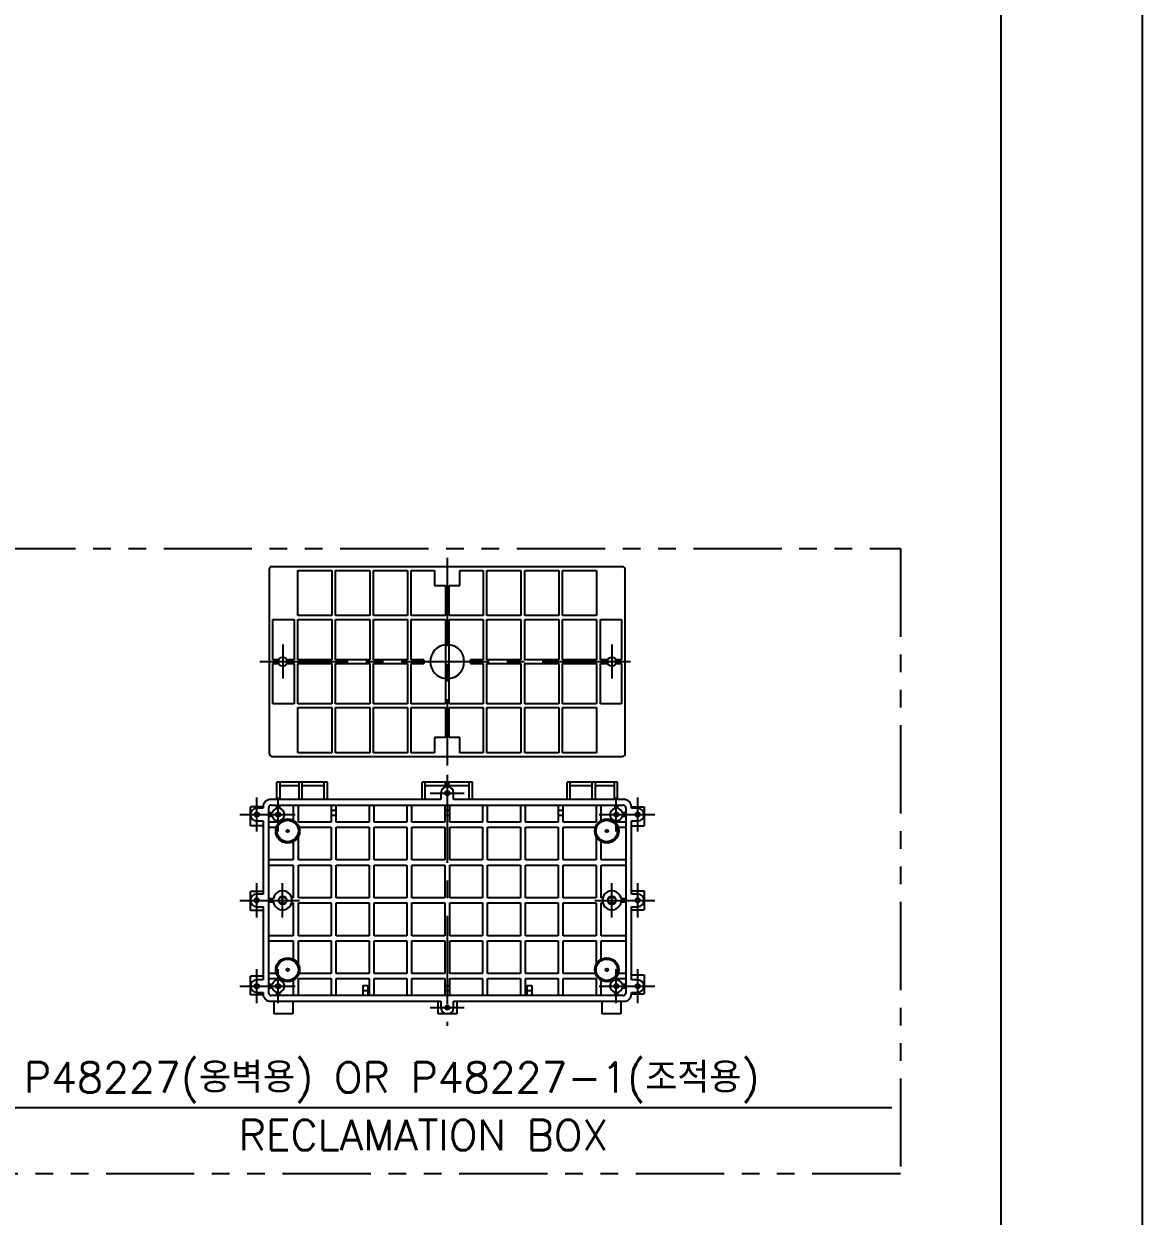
# Model space of a CAD drawing. Extents: x 9929 to 10523, y -4155 to -3735.
# Drawn here: x 10411.7 to 10522.6, y -3971 to -3852.8 of the extents above; entities that cross this region are included whole.
import ezdxf

# ---------------------------------------------------------------- set-up
doc = ezdxf.new("R2010")
doc.units = 0
doc.header["$LTSCALE"] = 7
doc.header["$MEASUREMENT"] = 0
doc.linetypes.add('CENTER', pattern=[2, 1.25, -0.25, 0.25, -0.25])
doc.linetypes.add('PHANTOM', pattern=[2.5, 1.25, -0.25, 0.25, -0.25, 0.25, -0.25])
doc.layers.get('0').update_dxf_attribs({"color": 2, "linetype": 'CONTINUOUS'})
for name, color, linetype in [('02___PRT_ALL_AXES', 7, 'CONTINUOUS'), ('CL', 1, 'CENTER'), ('D', 2, 'CONTINUOUS'), ('DWG', 7, 'CONTINUOUS'), ('PH', 3, 'PHANTOM'), ('PIPBOX', 7, 'CONTINUOUS')]:
    doc.layers.add(name, color=color, linetype=linetype)
doc.styles.add('GHS', font='ROMANS.shx', dxfattribs={"bigfont": 'GHS.shx'})

msp = doc.modelspace()

# ---------------------------------------------------------------- linework, layer by layer
msp.add_line((10522.55336, -3734.6617), (10522.55336, -4154.6617))
msp.add_line((10522.55336, -3734.6617), (10522.55336, -4154.6617))
at = {"color": 4}
msp.add_line((10508.55336, -3768.6617), (10508.55336, -4143.6617), dxfattribs=at)
at = {"layer": '02___PRT_ALL_AXES', "color": 7, "linetype": 'Continuous', "lineweight": 0}
for p, q in [((10453.52476, -3928.45172), (10453.52476, -3927.95687)), ((10453.83727, -3928.45172), (10453.83727, -3927.95687)), ((10453.05601, -3929.68188), (10436.18092, -3929.68188)), ((10453.05601, -3929.05688), (10453.05601, -3929.68188)), ((10453.52476, -3929.203), (10453.52476, -3928.91076)), ((10453.83727, -3929.203), (10453.83727, -3928.91076)), ((10454.30602, -3929.68188), (10454.30602, -3929.05688)), ((10471.18111, -3929.68188), (10454.30602, -3929.68188)), ((10435.43091, -3930.55689), (10434.80591, -3930.55689)), ((10435.43091, -3930.43189), (10435.43091, -3930.55689)), ((10471.93112, -3930.55689), (10471.93112, -3930.43189)), ((10472.55612, -3930.55689), (10471.93112, -3930.55689)), ((10434.80591, -3931.80689), (10435.43091, -3931.80689)), ((10435.43091, -3931.80689), (10435.43091, -3939.05693)), ((10471.93112, -3931.80689), (10472.55612, -3931.80689)), ((10471.93112, -3939.05693), (10471.93112, -3931.80689)), ((10435.43091, -3939.05693), (10434.80591, -3939.05693)), ((10472.55612, -3939.05693), (10471.93112, -3939.05693)), ((10434.80591, -3940.30694), (10435.43091, -3940.30694)), ((10435.43091, -3940.30694), (10435.43091, -3947.55698)), ((10435.43091, -3947.55698), (10435.43091, -3940.30694)), ((10436.44403, -3939.52569), (10435.99342, -3939.52569)), ((10435.99342, -3939.83819), (10436.44403, -3939.83819)), ((10471.36861, -3939.52569), (10470.918, -3939.52569)), ((10470.918, -3939.83819), (10471.36861, -3939.83819)), ((10471.93112, -3940.30694), (10472.55612, -3940.30694)), ((10471.93112, -3947.55698), (10471.93112, -3940.30694)), ((10435.43091, -3947.55698), (10434.80591, -3947.55698)), ((10472.55612, -3947.55698), (10471.93112, -3947.55698)), ((10434.80591, -3948.80699), (10435.43091, -3948.80699)), ((10435.43091, -3948.80699), (10435.43091, -3948.93199)), ((10471.93112, -3948.80699), (10472.55612, -3948.80699)), ((10471.93112, -3948.93199), (10471.93112, -3948.80699)), ((10436.18092, -3949.68199), (10453.05601, -3949.68199)), ((10453.05601, -3949.68199), (10453.05601, -3950.307)), ((10454.30602, -3949.68199), (10471.18111, -3949.68199)), ((10454.30602, -3950.307), (10454.30602, -3949.68199))]:
    msp.add_line(p, q, dxfattribs=at)
for centre, radius in [((10453.68101, -3929.05688), 0.21875), ((10434.80591, -3931.18189), 0.21875), ((10472.55612, -3931.18189), 0.21875), ((10437.86843, -3932.8069), 0.125), ((10469.4936, -3932.8069), 0.125), ((10437.36842, -3939.68194), 0.40625), ((10469.9936, -3939.68194), 0.40625), ((10434.80591, -3939.68194), 0.21875), ((10472.55612, -3939.68194), 0.21875), ((10437.86843, -3946.55698), 0.125), ((10469.4936, -3946.55698), 0.125), ((10434.80591, -3948.18198), 0.21875), ((10453.68101, -3950.307), 0.21875)]:
    msp.add_circle(centre, radius, dxfattribs=at)
for centre, radius, start, end in [((10453.68101, -3929.05688), 0.625, 0, 180), ((10434.80591, -3931.18189), 0.625, 90, 270), ((10472.55612, -3931.18189), 0.625, 270, 90), ((10434.80591, -3939.68194), 0.625, 90, 270), ((10437.36842, -3939.68194), 0.93751, 189.5940682, 170.4059318), ((10469.9936, -3939.68194), 0.93751, 9.5940682, 350.4059318), ((10472.55612, -3939.68194), 0.625, 270, 90), ((10434.80591, -3948.18198), 0.625, 90, 270), ((10472.55612, -3948.18198), 0.625, 270, 90), ((10453.68101, -3950.307), 0.625, 180, 0)]:
    msp.add_arc(centre, radius, start, end, dxfattribs=at)
at = {"layer": 'CL'}
for p, q in [((10453.67695, -3905.74038), (10453.67695, -3926.30968)), ((10435.09896, -3916.02503), (10472.25494, -3916.02503)), ((10453.67695, -3927.23084), (10453.67695, -3952.13304))]:
    msp.add_line(p, q, dxfattribs=at)
at = {"layer": 'CL', "ltscale": 0.5}
for p, q in [((10437.37047, -3914.33843), (10437.37047, -3917.71164)), ((10469.98343, -3914.33843), (10469.98343, -3917.71164)), ((10434.80591, -3932.87205), (10434.80591, -3929.49173)), ((10436.92255, -3932.87164), (10436.92255, -3929.49131)), ((10451.98678, -3929.05591), (10455.36711, -3929.05591)), ((10470.43135, -3932.87164), (10470.43135, -3929.49131)), ((10472.55612, -3932.87205), (10472.55612, -3929.49173)), ((10433.11575, -3931.18189), (10436.49607, -3931.18189)), ((10435.23238, -3931.18147), (10438.61271, -3931.18147)), ((10468.74119, -3931.18147), (10472.12151, -3931.18147)), ((10470.86596, -3931.18189), (10474.24628, -3931.18189)), ((10434.79699, -3941.37387), (10434.79699, -3937.99354)), ((10437.36016, -3941.37387), (10437.36016, -3937.99354)), ((10469.9936, -3941.3721), (10469.9936, -3937.99177)), ((10472.55691, -3941.37387), (10472.55691, -3937.99354)), ((10433.10683, -3939.68371), (10436.48715, -3939.68371)), ((10435.67, -3939.68371), (10439.05032, -3939.68371)), ((10468.30344, -3939.68194), (10471.68377, -3939.68194)), ((10470.86674, -3939.68371), (10474.24707, -3939.68371)), ((10434.80591, -3949.87215), (10434.80591, -3946.49182)), ((10436.92255, -3949.8761), (10436.92255, -3946.49578)), ((10470.43135, -3949.8761), (10470.43135, -3946.49578)), ((10472.55691, -3949.8761), (10472.55691, -3946.49578)), ((10433.11575, -3948.18198), (10436.49607, -3948.18198)), ((10435.23238, -3948.18594), (10438.61271, -3948.18594)), ((10468.74119, -3948.18594), (10472.12151, -3948.18594)), ((10470.86674, -3948.18594), (10474.24707, -3948.18594)), ((10451.99085, -3950.307), (10455.37118, -3950.307))]:
    msp.add_line(p, q, dxfattribs=at)
at = {"layer": 'D'}
for p, q in [((10438.42294, -3930.24373), (10438.42294, -3931.7608)), ((10438.92307, -3931.93167), (10438.92307, -3930.24373)), ((10442.17393, -3930.24373), (10442.17393, -3931.93167)), ((10442.17393, -3930.74386), (10442.67406, -3930.74386)), ((10442.67406, -3931.93167), (10442.67406, -3930.24373)), ((10445.92491, -3930.24373), (10445.92491, -3931.93167)), ((10446.42504, -3931.93167), (10446.42504, -3930.24373)), ((10449.6759, -3930.24373), (10449.6759, -3931.93167)), ((10450.17603, -3931.93167), (10450.17603, -3930.24373)), ((10453.42688, -3930.24373), (10453.42688, -3931.93167)), ((10453.42688, -3930.74386), (10453.92701, -3930.74386)), ((10453.92701, -3931.93167), (10453.92701, -3930.24373)), ((10457.17787, -3930.24373), (10457.17787, -3931.93167)), ((10457.678, -3931.93167), (10457.678, -3930.24373)), ((10460.92885, -3930.24373), (10460.92885, -3931.93167)), ((10461.42898, -3931.93167), (10461.42898, -3930.24373)), ((10464.67984, -3930.24373), (10464.67984, -3931.93167)), ((10464.67984, -3930.74386), (10465.17997, -3930.74386)), ((10465.17997, -3931.93167), (10465.17997, -3930.24373)), ((10468.43082, -3930.24373), (10468.43082, -3931.93167)), ((10468.93095, -3931.7608), (10468.93095, -3930.24373)), ((10437.05726, -3931.93167), (10435.9848, -3931.93167)), ((10442.17393, -3931.93167), (10438.92307, -3931.93167)), ((10442.17393, -3931.2246), (10442.67406, -3931.2246)), ((10445.92491, -3931.93167), (10442.67406, -3931.93167)), ((10449.6759, -3931.93167), (10446.42504, -3931.93167)), ((10453.42688, -3931.93167), (10450.17603, -3931.93167)), ((10453.42688, -3931.2246), (10453.92701, -3931.2246)), ((10457.17787, -3931.93167), (10453.92701, -3931.93167)), ((10460.92885, -3931.93167), (10457.678, -3931.93167)), ((10464.67984, -3931.93167), (10461.42898, -3931.93167)), ((10464.67984, -3931.2246), (10465.17997, -3931.2246)), ((10468.43082, -3931.93167), (10465.17997, -3931.93167)), ((10471.36909, -3931.93167), (10470.29664, -3931.93167)), ((10435.9848, -3932.4318), (10436.73326, -3932.4318)), ((10438.92307, -3935.68265), (10438.92307, -3933.33737)), ((10438.98732, -3932.4318), (10442.17393, -3932.4318)), ((10442.17393, -3932.4318), (10442.17393, -3935.68265)), ((10442.67406, -3932.4318), (10445.92491, -3932.4318)), ((10442.67406, -3935.68265), (10442.67406, -3932.4318)), ((10445.92491, -3932.4318), (10445.92491, -3935.68265)), ((10446.42504, -3932.4318), (10449.6759, -3932.4318)), ((10446.42504, -3935.68265), (10446.42504, -3932.4318)), ((10449.6759, -3932.4318), (10449.6759, -3935.68265)), ((10450.17603, -3932.4318), (10453.42688, -3932.4318)), ((10450.17603, -3935.68265), (10450.17603, -3932.4318)), ((10453.42688, -3932.4318), (10453.42688, -3935.68265)), ((10453.92701, -3932.4318), (10457.17787, -3932.4318)), ((10453.92701, -3935.68265), (10453.92701, -3932.4318)), ((10457.17787, -3932.4318), (10457.17787, -3935.68265)), ((10457.678, -3935.68265), (10457.678, -3932.4318)), ((10457.678, -3932.4318), (10460.92885, -3932.4318)), ((10460.92885, -3932.4318), (10460.92885, -3935.68265)), ((10461.42898, -3932.4318), (10464.67984, -3932.4318)), ((10461.42898, -3935.68265), (10461.42898, -3932.4318)), ((10464.67984, -3932.4318), (10464.67984, -3935.68265)), ((10465.17997, -3932.4318), (10468.36657, -3932.4318)), ((10465.17997, -3935.68265), (10465.17997, -3932.4318)), ((10468.43082, -3933.33737), (10468.43082, -3935.68265)), ((10470.62063, -3932.4318), (10471.36909, -3932.4318)), ((10438.42294, -3933.853), (10438.42294, -3935.68265)), ((10468.93095, -3935.68265), (10468.93095, -3933.853)), ((10438.42294, -3935.68265), (10435.9848, -3935.68265)), ((10442.17393, -3935.68265), (10438.92307, -3935.68265)), ((10445.92491, -3935.68265), (10442.67406, -3935.68265)), ((10449.6759, -3935.68265), (10446.42504, -3935.68265)), ((10453.42688, -3935.68265), (10450.17603, -3935.68265)), ((10457.17787, -3935.68265), (10453.92701, -3935.68265)), ((10460.92885, -3935.68265), (10457.678, -3935.68265)), ((10464.67984, -3935.68265), (10461.42898, -3935.68265)), ((10468.43082, -3935.68265), (10465.17997, -3935.68265)), ((10471.36909, -3935.68265), (10468.93095, -3935.68265)), ((10435.9848, -3936.18279), (10438.42294, -3936.18279)), ((10438.42294, -3936.18279), (10438.42294, -3939.43364)), ((10438.92307, -3936.18279), (10442.17393, -3936.18279)), ((10438.92307, -3939.43364), (10438.92307, -3936.18279)), ((10442.17393, -3936.18279), (10442.17393, -3939.43364)), ((10442.67406, -3939.43364), (10442.67406, -3936.18279)), ((10442.67406, -3936.18279), (10445.92491, -3936.18279)), ((10445.92491, -3936.18279), (10445.92491, -3939.43364)), ((10446.42504, -3936.18279), (10449.6759, -3936.18279)), ((10446.42504, -3939.43364), (10446.42504, -3936.18279)), ((10449.6759, -3936.18279), (10449.6759, -3939.43364)), ((10450.17603, -3936.18279), (10453.42688, -3936.18279)), ((10450.17603, -3939.43364), (10450.17603, -3936.18279)), ((10453.42688, -3936.18279), (10453.42688, -3939.43364)), ((10453.92701, -3936.18279), (10457.17787, -3936.18279)), ((10453.92701, -3939.43364), (10453.92701, -3936.18279)), ((10457.17787, -3936.18279), (10457.17787, -3939.43364)), ((10457.678, -3939.43364), (10457.678, -3936.18279)), ((10457.678, -3936.18279), (10460.92885, -3936.18279)), ((10460.92885, -3936.18279), (10460.92885, -3939.43364)), ((10461.42898, -3936.18279), (10464.67984, -3936.18279)), ((10461.42898, -3939.43364), (10461.42898, -3936.18279)), ((10464.67984, -3936.18279), (10464.67984, -3939.43364)), ((10465.17997, -3939.43364), (10465.17997, -3936.18279)), ((10465.17997, -3936.18279), (10468.43082, -3936.18279)), ((10468.43082, -3936.18279), (10468.43082, -3939.43364)), ((10468.93095, -3936.18279), (10471.36909, -3936.18279)), ((10468.93095, -3939.43364), (10468.93095, -3936.18279)), ((10438.42294, -3939.93377), (10438.42294, -3943.18463)), ((10442.17393, -3939.43364), (10438.92307, -3939.43364)), ((10438.92307, -3939.93377), (10442.17393, -3939.93377)), ((10438.92307, -3943.18463), (10438.92307, -3939.93377)), ((10442.17393, -3939.93377), (10442.17393, -3943.18463)), ((10445.92491, -3939.43364), (10442.67406, -3939.43364)), ((10442.67406, -3939.93377), (10445.92491, -3939.93377)), ((10442.67406, -3943.18463), (10442.67406, -3939.93377)), ((10445.92491, -3939.93377), (10445.92491, -3943.18463)), ((10449.6759, -3939.43364), (10446.42504, -3939.43364)), ((10446.42504, -3939.93377), (10449.6759, -3939.93377)), ((10446.42504, -3943.18463), (10446.42504, -3939.93377)), ((10449.6759, -3939.93377), (10449.6759, -3943.18463)), ((10453.42688, -3939.43364), (10450.17603, -3939.43364)), ((10450.17603, -3939.93377), (10453.42688, -3939.93377)), ((10450.17603, -3943.18463), (10450.17603, -3939.93377)), ((10453.42688, -3939.93377), (10453.42688, -3943.18463)), ((10457.17787, -3939.43364), (10453.92701, -3939.43364)), ((10453.92701, -3939.93377), (10457.17787, -3939.93377)), ((10453.92701, -3943.18463), (10453.92701, -3939.93377)), ((10457.17787, -3939.93377), (10457.17787, -3943.18463)), ((10460.92885, -3939.43364), (10457.678, -3939.43364)), ((10457.678, -3943.18463), (10457.678, -3939.93377)), ((10457.678, -3939.93377), (10460.92885, -3939.93377)), ((10460.92885, -3939.93377), (10460.92885, -3943.18463)), ((10464.67984, -3939.43364), (10461.42898, -3939.43364)), ((10461.42898, -3939.93377), (10464.67984, -3939.93377)), ((10461.42898, -3943.18463), (10461.42898, -3939.93377)), ((10464.67984, -3939.93377), (10464.67984, -3943.18463)), ((10468.43082, -3939.43364), (10465.17997, -3939.43364)), ((10465.17997, -3939.93377), (10468.43082, -3939.93377)), ((10465.17997, -3943.18463), (10465.17997, -3939.93377)), ((10468.43082, -3939.93377), (10468.43082, -3943.18463)), ((10468.93095, -3943.18463), (10468.93095, -3939.93377)), ((10438.42294, -3943.18463), (10435.9848, -3943.18463)), ((10435.9848, -3943.68476), (10438.42294, -3943.68476)), ((10438.42294, -3943.68476), (10438.42294, -3945.51441)), ((10442.17393, -3943.18463), (10438.92307, -3943.18463)), ((10438.92307, -3943.68476), (10442.17393, -3943.68476)), ((10438.92307, -3946.03004), (10438.92307, -3943.68476)), ((10442.17393, -3943.68476), (10442.17393, -3946.93561)), ((10445.92491, -3943.18463), (10442.67406, -3943.18463)), ((10442.67406, -3946.93561), (10442.67406, -3943.68476)), ((10442.67406, -3943.68476), (10445.92491, -3943.68476)), ((10445.92491, -3943.68476), (10445.92491, -3946.93561)), ((10449.6759, -3943.18463), (10446.42504, -3943.18463)), ((10446.42504, -3943.68476), (10449.6759, -3943.68476)), ((10446.42504, -3946.93561), (10446.42504, -3943.68476)), ((10449.6759, -3943.68476), (10449.6759, -3946.93561)), ((10453.42688, -3943.18463), (10450.17603, -3943.18463)), ((10450.17603, -3943.68476), (10453.42688, -3943.68476)), ((10450.17603, -3946.93561), (10450.17603, -3943.68476)), ((10453.42688, -3943.68476), (10453.42688, -3946.93561)), ((10457.17787, -3943.18463), (10453.92701, -3943.18463)), ((10453.92701, -3943.68476), (10457.17787, -3943.68476)), ((10453.92701, -3946.93561), (10453.92701, -3943.68476)), ((10457.17787, -3943.68476), (10457.17787, -3946.93561)), ((10460.92885, -3943.18463), (10457.678, -3943.18463)), ((10457.678, -3946.93561), (10457.678, -3943.68476)), ((10457.678, -3943.68476), (10460.92885, -3943.68476)), ((10460.92885, -3943.68476), (10460.92885, -3946.93561)), ((10464.67984, -3943.18463), (10461.42898, -3943.18463)), ((10461.42898, -3943.68476), (10464.67984, -3943.68476)), ((10461.42898, -3946.93561), (10461.42898, -3943.68476)), ((10464.67984, -3943.68476), (10464.67984, -3946.93561)), ((10468.43082, -3943.18463), (10465.17997, -3943.18463)), ((10465.17997, -3946.93561), (10465.17997, -3943.68476)), ((10465.17997, -3943.68476), (10468.43082, -3943.68476)), ((10468.43082, -3943.68476), (10468.43082, -3946.03004)), ((10471.36909, -3943.18463), (10468.93095, -3943.18463)), ((10468.93095, -3943.68476), (10471.36909, -3943.68476)), ((10468.93095, -3945.51441), (10468.93095, -3943.68476)), ((10436.73326, -3946.93561), (10435.9848, -3946.93561)), ((10435.9848, -3947.43574), (10437.05726, -3947.43574)), ((10438.42294, -3947.60661), (10438.42294, -3949.12369)), ((10438.92307, -3947.43574), (10442.17393, -3947.43574)), ((10438.92307, -3949.12369), (10438.92307, -3947.43574)), ((10442.17393, -3946.93561), (10438.98732, -3946.93561)), ((10442.17393, -3947.43574), (10442.17393, -3949.12369)), ((10445.92491, -3946.93561), (10442.67406, -3946.93561)), ((10442.67406, -3947.43574), (10445.92491, -3947.43574)), ((10442.67406, -3949.12369), (10442.67406, -3947.43574)), ((10445.92491, -3947.43574), (10445.92491, -3949.12369)), ((10449.6759, -3946.93561), (10446.42504, -3946.93561)), ((10446.42504, -3947.43574), (10449.6759, -3947.43574)), ((10446.42504, -3949.12369), (10446.42504, -3947.43574)), ((10449.6759, -3947.43574), (10449.6759, -3949.12369)), ((10453.42688, -3946.93561), (10450.17603, -3946.93561)), ((10450.17603, -3947.43574), (10453.42688, -3947.43574)), ((10450.17603, -3949.12369), (10450.17603, -3947.43574)), ((10453.42688, -3947.43574), (10453.42688, -3949.12369)), ((10457.17787, -3946.93561), (10453.92701, -3946.93561)), ((10453.92701, -3947.43574), (10457.17787, -3947.43574)), ((10453.92701, -3949.12369), (10453.92701, -3947.43574)), ((10457.17787, -3947.43574), (10457.17787, -3949.12369)), ((10460.92885, -3946.93561), (10457.678, -3946.93561)), ((10457.678, -3949.12369), (10457.678, -3947.43574)), ((10457.678, -3947.43574), (10460.92885, -3947.43574)), ((10460.92885, -3947.43574), (10460.92885, -3949.12369)), ((10464.67984, -3946.93561), (10461.42898, -3946.93561)), ((10461.42898, -3947.43574), (10464.67984, -3947.43574)), ((10461.42898, -3949.12369), (10461.42898, -3947.43574)), ((10464.67984, -3947.43574), (10464.67984, -3949.12369)), ((10468.36657, -3946.93561), (10465.17997, -3946.93561)), ((10465.17997, -3949.12369), (10465.17997, -3947.43574)), ((10465.17997, -3947.43574), (10468.43082, -3947.43574)), ((10468.43082, -3947.43574), (10468.43082, -3949.12369)), ((10468.93095, -3949.12369), (10468.93095, -3947.60661)), ((10470.29664, -3947.43574), (10471.36909, -3947.43574)), ((10471.36909, -3946.93561), (10470.62063, -3946.93561)), ((10445.29975, -3948.12342), (10445.29975, -3949.12369)), ((10445.29975, -3948.12342), (10445.79988, -3948.12342)), ((10445.29975, -3948.62355), (10445.79988, -3948.62355)), ((10445.79988, -3948.12342), (10445.79988, -3949.12369)), ((10453.42688, -3948.14128), (10453.92701, -3948.14128)), ((10453.42688, -3948.62355), (10453.92701, -3948.62355)), ((10461.55402, -3948.12342), (10462.05415, -3948.12342)), ((10461.55402, -3948.12342), (10461.55402, -3949.12369)), ((10461.55402, -3948.62355), (10462.05415, -3948.62355)), ((10462.05415, -3948.12342), (10462.05415, -3949.12369)), ((10410.71215, -3960.22436), (10497.73944, -3960.22436))]:
    msp.add_line(p, q, dxfattribs=at)
at = {"layer": 'DWG'}
for p, q in [((10436.02721, -3906.85967), (10436.02721, -3925.11543)), ((10471.0143, -3906.62225), (10436.26463, -3906.62225)), ((10438.86991, -3906.99712), (10442.24367, -3906.99712)), ((10438.86991, -3911.46422), (10438.86991, -3906.99712)), ((10442.24367, -3906.99712), (10442.24367, -3911.46422)), ((10442.61853, -3906.99712), (10445.99228, -3906.99712)), ((10442.61853, -3911.46422), (10442.61853, -3906.99712)), ((10445.99228, -3906.99712), (10445.99228, -3911.46422)), ((10446.36715, -3906.99712), (10449.7409, -3906.99712)), ((10446.36715, -3911.46422), (10446.36715, -3906.99712)), ((10449.7409, -3906.99712), (10449.7409, -3911.46422)), ((10450.11576, -3906.99712), (10452.42741, -3906.99712)), ((10450.11576, -3911.46422), (10450.11576, -3906.99712)), ((10452.42741, -3906.99712), (10452.42741, -3908.49656)), ((10454.92649, -3906.99712), (10457.23813, -3906.99712)), ((10454.92649, -3908.49656), (10454.92649, -3906.99712)), ((10457.23813, -3906.99712), (10457.23813, -3911.46422)), ((10457.61299, -3911.46422), (10457.61299, -3906.99712)), ((10457.61299, -3906.99712), (10460.98675, -3906.99712)), ((10460.98675, -3906.99712), (10460.98675, -3911.46422)), ((10461.36161, -3906.99712), (10464.73536, -3906.99712)), ((10461.36161, -3911.46422), (10461.36161, -3906.99712)), ((10464.73536, -3906.99712), (10464.73536, -3911.46422)), ((10465.11023, -3911.46422), (10465.11023, -3906.99712)), ((10465.11023, -3906.99712), (10468.48398, -3906.99712)), ((10468.48398, -3906.99712), (10468.48398, -3911.46422)), ((10471.32668, -3925.11543), (10471.32668, -3906.93464)), ((10452.42741, -3908.49656), (10453.48952, -3908.49656)), ((10453.48952, -3908.49656), (10453.48952, -3911.46422)), ((10453.86438, -3908.49656), (10454.92649, -3908.49656)), ((10453.86438, -3911.46422), (10453.86438, -3908.49656)), ((10436.40208, -3911.83908), (10438.49505, -3911.83908)), ((10436.40208, -3915.8376), (10436.40208, -3911.83908)), ((10438.49505, -3911.83908), (10438.49505, -3915.8376)), ((10442.24367, -3911.46422), (10438.86991, -3911.46422)), ((10438.86991, -3911.83908), (10442.24367, -3911.83908)), ((10438.86991, -3915.8376), (10438.86991, -3911.83908)), ((10442.24367, -3911.83908), (10442.24367, -3915.8376)), ((10445.99228, -3911.46422), (10442.61853, -3911.46422)), ((10442.61853, -3911.83908), (10445.99228, -3911.83908)), ((10442.61853, -3915.8376), (10442.61853, -3911.83908)), ((10445.99228, -3911.83908), (10445.99228, -3915.8376)), ((10449.7409, -3911.46422), (10446.36715, -3911.46422)), ((10446.36715, -3911.83908), (10449.7409, -3911.83908)), ((10446.36715, -3915.8376), (10446.36715, -3911.83908)), ((10449.7409, -3911.83908), (10449.7409, -3915.8376)), ((10453.48952, -3911.46422), (10450.11576, -3911.46422)), ((10450.11576, -3911.83908), (10453.48952, -3911.83908)), ((10450.11576, -3915.8376), (10450.11576, -3911.83908)), ((10453.48952, -3911.83908), (10453.48952, -3920.21099)), ((10457.23813, -3911.46422), (10453.86438, -3911.46422)), ((10453.86438, -3911.83908), (10457.23813, -3911.83908)), ((10453.86438, -3920.21099), (10453.86438, -3911.83908)), ((10457.23813, -3911.83908), (10457.23813, -3915.8376)), ((10460.98675, -3911.46422), (10457.61299, -3911.46422)), ((10457.61299, -3915.8376), (10457.61299, -3911.83908)), ((10457.61299, -3911.83908), (10460.98675, -3911.83908)), ((10460.98675, -3911.83908), (10460.98675, -3915.8376)), ((10464.73536, -3911.46422), (10461.36161, -3911.46422)), ((10461.36161, -3911.83908), (10464.73536, -3911.83908)), ((10461.36161, -3915.8376), (10461.36161, -3911.83908)), ((10464.73536, -3911.83908), (10464.73536, -3915.8376)), ((10468.48398, -3911.46422), (10465.11023, -3911.46422)), ((10465.11023, -3915.8376), (10465.11023, -3911.83908)), ((10465.11023, -3911.83908), (10468.48398, -3911.83908)), ((10468.48398, -3911.83908), (10468.48398, -3915.8376)), ((10468.85884, -3911.83908), (10470.95182, -3911.83908)), ((10468.85884, -3915.8376), (10468.85884, -3911.83908)), ((10470.95182, -3911.83908), (10470.95182, -3915.8376)), ((10436.97533, -3915.8376), (10436.40208, -3915.8376)), ((10436.40208, -3920.21099), (10436.40208, -3916.21246)), ((10436.40208, -3916.21246), (10436.97533, -3916.21246)), ((10438.49505, -3915.8376), (10437.76561, -3915.8376)), ((10437.76561, -3916.21246), (10438.49505, -3916.21246)), ((10438.49505, -3916.21246), (10438.49505, -3920.21099)), ((10442.24367, -3915.8376), (10438.86991, -3915.8376)), ((10438.86991, -3916.21246), (10442.24367, -3916.21246)), ((10438.86991, -3920.21099), (10438.86991, -3916.21246)), ((10442.24367, -3916.21246), (10442.24367, -3920.21099)), ((10445.99228, -3915.8376), (10442.61853, -3915.8376)), ((10442.61853, -3920.21099), (10442.61853, -3916.21246)), ((10442.61853, -3916.21246), (10445.99228, -3916.21246)), ((10445.99228, -3916.21246), (10445.99228, -3920.21099)), ((10449.7409, -3915.8376), (10446.36715, -3915.8376)), ((10446.36715, -3920.21099), (10446.36715, -3916.21246)), ((10446.36715, -3916.21246), (10449.7409, -3916.21246)), ((10449.7409, -3916.21246), (10449.7409, -3920.21099)), ((10451.3653, -3915.8376), (10450.11576, -3915.8376)), ((10450.11576, -3916.21246), (10451.3653, -3916.21246)), ((10450.11576, -3920.21099), (10450.11576, -3916.21246)), ((10451.3653, -3915.8376), (10451.3653, -3916.21246)), ((10457.23813, -3915.8376), (10455.98859, -3915.8376)), ((10455.98859, -3916.21246), (10455.98859, -3915.8376)), ((10455.98859, -3916.21246), (10457.23813, -3916.21246)), ((10457.23813, -3916.21246), (10457.23813, -3920.21099)), ((10460.98675, -3915.8376), (10457.61299, -3915.8376)), ((10457.61299, -3920.21099), (10457.61299, -3916.21246)), ((10457.61299, -3916.21246), (10460.98675, -3916.21246)), ((10460.98675, -3916.21246), (10460.98675, -3920.21099)), ((10464.73536, -3915.8376), (10461.36161, -3915.8376)), ((10461.36161, -3916.21246), (10464.73536, -3916.21246)), ((10461.36161, -3920.21099), (10461.36161, -3916.21246)), ((10464.73536, -3916.21246), (10464.73536, -3920.21099)), ((10468.48398, -3915.8376), (10465.11023, -3915.8376)), ((10465.11023, -3920.21099), (10465.11023, -3916.21246)), ((10465.11023, -3916.21246), (10468.48398, -3916.21246)), ((10468.48398, -3916.21246), (10468.48398, -3920.21099)), ((10469.58829, -3915.8376), (10468.85884, -3915.8376)), ((10468.85884, -3916.21246), (10469.58829, -3916.21246)), ((10468.85884, -3920.21099), (10468.85884, -3916.21246)), ((10470.95182, -3915.8376), (10470.37857, -3915.8376)), ((10470.37857, -3916.21246), (10470.95182, -3916.21246)), ((10470.95182, -3916.21246), (10470.95182, -3920.21099)), ((10438.49505, -3920.21099), (10436.40208, -3920.21099)), ((10442.24367, -3920.21099), (10438.86991, -3920.21099)), ((10445.99228, -3920.21099), (10442.61853, -3920.21099)), ((10449.7409, -3920.21099), (10446.36715, -3920.21099)), ((10453.48952, -3920.21099), (10450.11576, -3920.21099)), ((10457.23813, -3920.21099), (10453.86438, -3920.21099)), ((10460.98675, -3920.21099), (10457.61299, -3920.21099)), ((10464.73536, -3920.21099), (10461.36161, -3920.21099)), ((10468.48398, -3920.21099), (10465.11023, -3920.21099)), ((10470.95182, -3920.21099), (10468.85884, -3920.21099)), ((10438.86991, -3920.58585), (10442.24367, -3920.58585)), ((10438.86991, -3925.05295), (10438.86991, -3920.58585)), ((10442.24367, -3920.58585), (10442.24367, -3925.05295)), ((10442.61853, -3925.05295), (10442.61853, -3920.58585)), ((10442.61853, -3920.58585), (10445.99228, -3920.58585)), ((10445.99228, -3920.58585), (10445.99228, -3925.05295)), ((10446.36715, -3925.05295), (10446.36715, -3920.58585)), ((10446.36715, -3920.58585), (10449.7409, -3920.58585)), ((10449.7409, -3920.58585), (10449.7409, -3925.05295)), ((10450.11576, -3920.58585), (10453.48952, -3920.58585)), ((10450.11576, -3925.05295), (10450.11576, -3920.58585)), ((10453.48952, -3920.58585), (10453.48952, -3923.5535)), ((10453.86438, -3920.58585), (10457.23813, -3920.58585)), ((10453.86438, -3923.5535), (10453.86438, -3920.58585)), ((10457.23813, -3920.58585), (10457.23813, -3925.05295)), ((10457.61299, -3925.05295), (10457.61299, -3920.58585)), ((10457.61299, -3920.58585), (10460.98675, -3920.58585)), ((10460.98675, -3920.58585), (10460.98675, -3925.05295)), ((10461.36161, -3920.58585), (10464.73536, -3920.58585)), ((10461.36161, -3925.05295), (10461.36161, -3920.58585)), ((10464.73536, -3920.58585), (10464.73536, -3925.05295)), ((10465.11023, -3925.05295), (10465.11023, -3920.58585)), ((10465.11023, -3920.58585), (10468.48398, -3920.58585)), ((10468.48398, -3920.58585), (10468.48398, -3925.05295)), ((10453.48952, -3923.5535), (10452.42741, -3923.5535)), ((10452.42741, -3923.5535), (10452.42741, -3925.05295)), ((10454.92649, -3923.5535), (10453.86438, -3923.5535)), ((10454.92649, -3925.05295), (10454.92649, -3923.5535)), ((10442.24367, -3925.05295), (10438.86991, -3925.05295)), ((10445.99228, -3925.05295), (10442.61853, -3925.05295)), ((10449.7409, -3925.05295), (10446.36715, -3925.05295)), ((10452.42741, -3925.05295), (10450.11576, -3925.05295)), ((10457.23813, -3925.05295), (10454.92649, -3925.05295)), ((10460.98675, -3925.05295), (10457.61299, -3925.05295)), ((10464.73536, -3925.05295), (10461.36161, -3925.05295)), ((10468.48398, -3925.05295), (10465.11023, -3925.05295)), ((10436.3396, -3925.42781), (10471.0143, -3925.42781))]:
    msp.add_line(p, q, dxfattribs=at)
for centre in [(10437.37047, -3916.02503), (10469.98343, -3916.02503)]:
    msp.add_circle(centre, 0.43734, dxfattribs=at)
for centre, radius, start, end in [((10436.26463, -3906.85967), 0.23741, 90, 180), ((10471.0143, -3906.93464), 0.31238, 0, 90), ((10453.67695, -3916.02503), 1.68688, 96.3793702, 263.6206298), ((10453.67695, -3916.02503), 1.68688, 276.3793702, 83.6206298), ((10436.3396, -3925.11543), 0.31238, 180, 270), ((10471.0143, -3925.11543), 0.31238, 270, 0)]:
    msp.add_arc(centre, radius, start, end, dxfattribs=at)
at = {"layer": 'PH'}
msp.add_lwpolyline([(10408.07441, -3904.82238), (10498.61078, -3904.82238), (10498.61078, -3966.77898), (10408.07441, -3966.77898)], close=True, dxfattribs=at)
at = {"layer": 'PIPBOX', "color": 7, "linetype": 'Continuous'}
for p, q in [((10436.79751, -3929.68108), (10436.79751, -3927.95563)), ((10441.79883, -3927.95563), (10436.79751, -3927.95563)), ((10437.1101, -3929.68108), (10437.1101, -3927.95563)), ((10438.98559, -3928.33072), (10437.1101, -3928.33072)), ((10438.98559, -3929.68108), (10438.98559, -3927.95563)), ((10439.29817, -3929.68108), (10439.29817, -3927.95563)), ((10441.48625, -3928.33072), (10439.29817, -3928.33072)), ((10441.48625, -3929.68108), (10441.48625, -3927.95563)), ((10441.79883, -3929.68108), (10441.79883, -3927.95563)), ((10451.17629, -3929.68108), (10451.17629, -3927.95563)), ((10456.1776, -3927.95563), (10451.17629, -3927.95563)), ((10451.48887, -3929.68108), (10451.48887, -3927.95563)), ((10453.52066, -3928.33072), (10451.48887, -3928.33072)), ((10453.52066, -3928.4555), (10453.52066, -3927.95563)), ((10453.83324, -3928.4555), (10453.83324, -3927.95563)), ((10455.86502, -3928.33072), (10453.83324, -3928.33072)), ((10455.86502, -3929.68108), (10455.86502, -3927.95563)), ((10456.1776, -3929.68108), (10456.1776, -3927.95563)), ((10465.55507, -3929.68108), (10465.55507, -3927.95563)), ((10470.55638, -3927.95563), (10465.55507, -3927.95563)), ((10465.86765, -3929.68108), (10465.86765, -3927.95563)), ((10468.05572, -3928.33072), (10465.86765, -3928.33072)), ((10468.05572, -3929.68108), (10468.05572, -3927.95563)), ((10468.36831, -3929.68108), (10468.36831, -3927.95563)), ((10470.2438, -3928.33072), (10468.36831, -3928.33072)), ((10470.2438, -3929.68108), (10470.2438, -3927.95563)), ((10470.55638, -3929.68108), (10470.55638, -3927.95563)), ((10453.05178, -3929.68108), (10436.17235, -3929.68108)), ((10453.05178, -3929.05591), (10453.05178, -3929.68108)), ((10453.52066, -3929.20207), (10453.52066, -3928.90976)), ((10453.83324, -3929.20207), (10453.83324, -3928.90976)), ((10454.30211, -3929.68108), (10454.30211, -3929.05591)), ((10471.18155, -3929.68108), (10454.30211, -3929.68108)), ((10435.42215, -3930.43128), (10434.17182, -3930.43128)), ((10434.17182, -3932.30677), (10434.17182, -3930.43128)), ((10435.42215, -3930.55631), (10434.79699, -3930.55631)), ((10435.42215, -3930.43128), (10435.42215, -3930.55631)), ((10435.9848, -3948.87362), (10435.9848, -3930.49379)), ((10436.31723, -3931.02518), (10435.9848, -3931.02518)), ((10436.23487, -3930.24373), (10471.11903, -3930.24373)), ((10436.76626, -3930.24373), (10436.76626, -3930.57616)), ((10437.07884, -3930.57616), (10437.07884, -3930.24373)), ((10470.27506, -3930.24373), (10470.27506, -3930.57616)), ((10470.58764, -3930.57616), (10470.58764, -3930.24373)), ((10471.36909, -3931.02518), (10471.03666, -3931.02518)), ((10471.36909, -3930.49379), (10471.36909, -3948.87362)), ((10471.93174, -3930.55631), (10471.93174, -3930.43128)), ((10471.93174, -3930.43128), (10473.18207, -3930.43128)), ((10472.55691, -3930.55631), (10471.93174, -3930.55631)), ((10473.18207, -3930.43128), (10473.18207, -3932.30677)), ((10435.42215, -3932.30677), (10434.17182, -3932.30677)), ((10434.79699, -3931.80664), (10435.42215, -3931.80664)), ((10435.42215, -3931.80664), (10435.42215, -3939.05854)), ((10435.9848, -3931.33776), (10436.31723, -3931.33776)), ((10471.03666, -3931.33776), (10471.36909, -3931.33776)), ((10471.93174, -3931.80664), (10472.55691, -3931.80664)), ((10471.93174, -3939.05854), (10471.93174, -3931.80664)), ((10471.93174, -3932.30677), (10473.18207, -3932.30677)), ((10435.42215, -3938.80848), (10434.17182, -3938.80848)), ((10434.17182, -3940.68397), (10434.17182, -3938.80848)), ((10435.42215, -3939.05854), (10434.79699, -3939.05854)), ((10471.93174, -3938.74596), (10473.18207, -3938.74596)), ((10472.55691, -3939.05854), (10471.93174, -3939.05854)), ((10473.18207, -3938.74596), (10473.18207, -3940.62145)), ((10434.79699, -3940.30887), (10435.42215, -3940.30887)), ((10435.42215, -3940.30887), (10435.42215, -3947.56077)), ((10436.43553, -3939.52741), (10435.9848, -3939.52741)), ((10435.9848, -3939.84), (10436.43553, -3939.84)), ((10437.68046, -3939.43364), (10437.03986, -3939.43364)), ((10437.03986, -3939.93377), (10437.68046, -3939.93377)), ((10438.42294, -3939.43364), (10438.26395, -3939.43364)), ((10438.26395, -3939.93377), (10438.42294, -3939.93377)), ((10469.08994, -3939.43364), (10468.93095, -3939.43364)), ((10468.93095, -3939.93377), (10469.08994, -3939.93377)), ((10470.31403, -3939.43364), (10469.67343, -3939.43364)), ((10469.67343, -3939.93377), (10470.31403, -3939.93377)), ((10471.36909, -3939.52741), (10470.91836, -3939.52741)), ((10470.91836, -3939.84), (10471.36909, -3939.84)), ((10471.93174, -3940.30887), (10472.55691, -3940.30887)), ((10471.93174, -3947.56077), (10471.93174, -3940.30887)), ((10435.42215, -3940.68397), (10434.17182, -3940.68397)), ((10471.93174, -3940.62145), (10473.18207, -3940.62145)), ((10435.42215, -3947.18568), (10434.17182, -3947.18568)), ((10434.17182, -3949.06117), (10434.17182, -3947.18568)), ((10435.42215, -3947.56077), (10434.79699, -3947.56077)), ((10471.93174, -3947.06064), (10473.18207, -3947.06064)), ((10472.55691, -3947.56077), (10471.93174, -3947.56077)), ((10473.18207, -3947.06064), (10473.18207, -3948.93614)), ((10434.79699, -3948.8111), (10435.42215, -3948.8111)), ((10435.42215, -3948.8111), (10435.42215, -3948.93614)), ((10436.31723, -3948.02965), (10435.9848, -3948.02965)), ((10435.9848, -3948.34223), (10436.31723, -3948.34223)), ((10436.76626, -3948.79125), (10436.76626, -3949.12369)), ((10437.07884, -3949.12369), (10437.07884, -3948.79125)), ((10470.27506, -3948.79125), (10470.27506, -3949.12369)), ((10470.58764, -3949.12369), (10470.58764, -3948.79125)), ((10471.36909, -3948.02965), (10471.03666, -3948.02965)), ((10471.03666, -3948.34223), (10471.36909, -3948.34223)), ((10471.93174, -3948.8111), (10472.55691, -3948.8111)), ((10471.93174, -3948.93614), (10471.93174, -3948.8111)), ((10435.42215, -3949.06117), (10434.17182, -3949.06117)), ((10436.17235, -3949.68633), (10453.05178, -3949.68633)), ((10471.11903, -3949.12369), (10436.23487, -3949.12369)), ((10436.48493, -3949.68633), (10436.48493, -3950.93666)), ((10438.36042, -3949.68633), (10438.36042, -3950.93666)), ((10452.7392, -3949.68633), (10452.7392, -3950.93666)), ((10453.05178, -3949.68633), (10453.05178, -3950.3115)), ((10454.30211, -3949.68633), (10471.18155, -3949.68633)), ((10454.30211, -3950.3115), (10454.30211, -3949.68633)), ((10454.61469, -3949.68633), (10454.61469, -3950.93666)), ((10468.99347, -3949.68633), (10468.99347, -3950.93666)), ((10470.86896, -3949.68633), (10470.86896, -3950.93666)), ((10471.93174, -3948.93614), (10473.18207, -3948.93614)), ((10438.36042, -3950.93666), (10436.48493, -3950.93666)), ((10454.61469, -3950.93666), (10452.7392, -3950.93666)), ((10470.86896, -3950.93666), (10468.99347, -3950.93666))]:
    msp.add_line(p, q, dxfattribs=at)
for centre, radius in [((10453.67695, -3929.05591), 0.21881), ((10434.79699, -3931.18147), 0.22506), ((10436.92255, -3931.18147), 0.21881), ((10470.43135, -3931.18147), 0.21881), ((10472.55691, -3931.18147), 0.22506), ((10437.86029, -3932.8069), 1.18781), ((10437.86029, -3932.8069), 1.06278), ((10469.4936, -3932.8069), 1.18781), ((10469.4936, -3932.8069), 1.06278), ((10437.86029, -3932.8069), 0.12503), ((10469.4936, -3932.8069), 0.12503), ((10437.36016, -3939.68371), 0.40636), ((10469.99373, -3939.68371), 0.40636), ((10434.79699, -3939.68371), 0.21881), ((10472.55691, -3939.68371), 0.21881), ((10437.86029, -3946.56051), 1.18781), ((10437.86029, -3946.56051), 1.06278), ((10437.86029, -3946.56051), 0.12503), ((10469.4936, -3946.56051), 1.18781), ((10469.4936, -3946.56051), 1.06278), ((10469.4936, -3946.56051), 0.12503), ((10434.79699, -3948.18594), 0.22506), ((10436.92255, -3948.18594), 0.21881), ((10470.43135, -3948.18594), 0.21881), ((10472.55691, -3948.18594), 0.22506), ((10453.67695, -3950.3115), 0.21881)]:
    msp.add_circle(centre, radius, dxfattribs=at)
for centre, radius, start, end in [((10453.67695, -3929.05591), 0.62516, 0, 180), ((10436.17235, -3930.43128), 0.7502, 90, 180), ((10471.18155, -3930.43128), 0.7502, 0, 90), ((10434.79699, -3931.18147), 0.62516, 90, 270), ((10436.23487, -3930.49379), 0.25007, 90, 180), ((10436.92255, -3931.18147), 0.62516, 194.4775122, 75.5224878), ((10436.92255, -3931.18147), 0.62516, 104.4775122, 165.5224878), ((10470.43135, -3931.18147), 0.62516, 104.4775122, 345.5224878), ((10470.43135, -3931.18147), 0.62516, 14.4775122, 75.5224878), ((10471.11903, -3930.49379), 0.25007, 0, 90), ((10472.55691, -3931.18147), 0.62516, 270, 90), ((10434.79699, -3939.68371), 0.62516, 90, 270), ((10437.36016, -3939.68371), 0.93775, 189.5940682, 170.4059318), ((10469.99373, -3939.68371), 0.93775, 9.5940682, 350.4059318), ((10472.55691, -3939.68371), 0.62516, 270, 90), ((10434.79699, -3948.18594), 0.62516, 90, 270), ((10436.92255, -3948.18594), 0.62516, 284.4775122, 165.5224878), ((10470.43135, -3948.18594), 0.62516, 14.4775122, 255.5224878), ((10472.55691, -3948.18594), 0.62516, 270, 90), ((10436.92255, -3948.18594), 0.62516, 194.4775122, 255.5224878), ((10470.43135, -3948.18594), 0.62516, 284.4775122, 345.5224878), ((10436.17235, -3948.93614), 0.7502, 180, 270), ((10436.23487, -3948.87362), 0.25007, 180, 270), ((10471.11903, -3948.87362), 0.25007, 270, 0), ((10471.18155, -3948.93614), 0.7502, 270, 0), ((10453.67695, -3950.3115), 0.62516, 180, 0)]:
    msp.add_arc(centre, radius, start, end, dxfattribs=at)

# ---------------------------------------------------------------- texts
at = {"layer": 'D', "style": 'GHS'}
msp.add_text('RECLAMATION BOX', height=3, dxfattribs=at).set_placement((10433.00518, -3964.44879))
at = {"layer": 'DWG', "style": 'GHS'}
msp.add_text('P48227(옹벽용) OR P48227-1(조적용)', height=3, dxfattribs=at).set_placement((10411.71723, -3958.73507))

doc.saveas('drawing.dxf')
